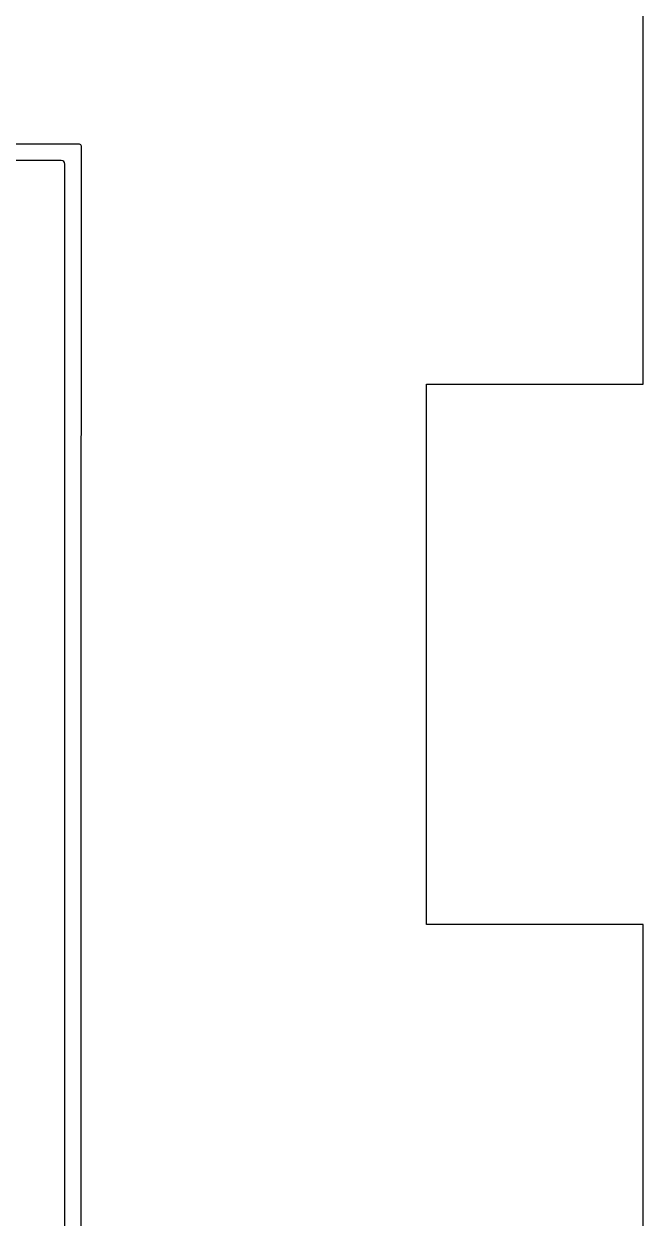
# Model space of a CAD drawing. Header units: millimetres. Extents: x -2315 to 326, y -226 to 400.
# Drawn here: x 182.83 to 200, y -138.15 to -105 of the extents above; entities that cross this region are included whole.
import ezdxf

# ---------------------------------------------------------------- set-up
doc = ezdxf.new("R2010")
doc.units = ezdxf.units.MM
doc.layers.add('Layer 01', color=12, linetype='Continuous', true_color=0xc80000)
doc.layers.add('Layer 03', color=5, linetype='Continuous', true_color=0x0000ff)

msp = doc.modelspace()

# ---------------------------------------------------------------- linework, layer by layer
at = {"layer": 'Layer 01'}
msp.add_lwpolyline([(90, -156), (110, -156), (110, -150), (150, -150), (150, -156), (170, -156), (170, -150), (200, -150), (200, -130), (194, -130), (194, -115), (200, -115), (200, -95), (194, -95), (194, -80), (200, -80), (200, -60), (170, -60), (170, -54), (150, -54), (150, -60), (110, -60), (110, -54), (90, -54)], dxfattribs=at)
msp.add_lwpolyline([(90, -156), (110, -156), (110, -150), (150, -150), (150, -156), (170, -156), (170, -150), (200, -150), (200, -130), (194, -130), (194, -115), (200, -115), (200, -95), (194, -95), (194, -80), (200, -80), (200, -60), (170, -60), (170, -54), (150, -54), (150, -60), (110, -60), (110, -54), (90, -54)], dxfattribs=at)
at = {"layer": 'Layer 03'}
for p, q in [((184.419, -108.47), (184.415, -124.393)), ((184.419, -108.47), (184.415, -124.393)), ((183.87, -108.793), (183.769, -108.793)), ((183.87, -108.793), (183.769, -108.793)), ((183.966, -139.804), (183.966, -108.982)), ((183.966, -139.804), (183.966, -108.982)), ((184.415, -124.393), (184.415, -140.275)), ((184.415, -124.393), (184.415, -140.275))]:
    msp.add_line(p, q, dxfattribs=at)
for points, degree in [([(155.68, -108.328), (169.983, -108.328), (184.286, -108.328)], 2), ([(155.68, -108.328), (169.983, -108.328), (184.286, -108.328)], 2), ([(184.286, -108.328), (184.419, -108.328), (184.419, -108.328), (184.419, -108.47)], 3), ([(184.286, -108.328), (184.419, -108.328), (184.419, -108.328), (184.419, -108.47)], 3), ([(183.769, -108.793), (169.85, -108.793), (155.928, -108.793)], 2), ([(183.769, -108.793), (169.85, -108.793), (155.928, -108.793)], 2), ([(183.966, -108.891), (183.966, -108.825), (183.939, -108.791), (183.87, -108.793)], 3), ([(183.966, -108.891), (183.966, -108.825), (183.939, -108.791), (183.87, -108.793)], 3), ([(183.966, -108.982), (183.966, -108.952), (183.966, -108.922), (183.966, -108.891)], 3), ([(183.966, -108.982), (183.966, -108.952), (183.966, -108.922), (183.966, -108.891)], 3)]:
    msp.add_open_spline(points, degree=degree, dxfattribs=at)

doc.saveas('drawing.dxf')
